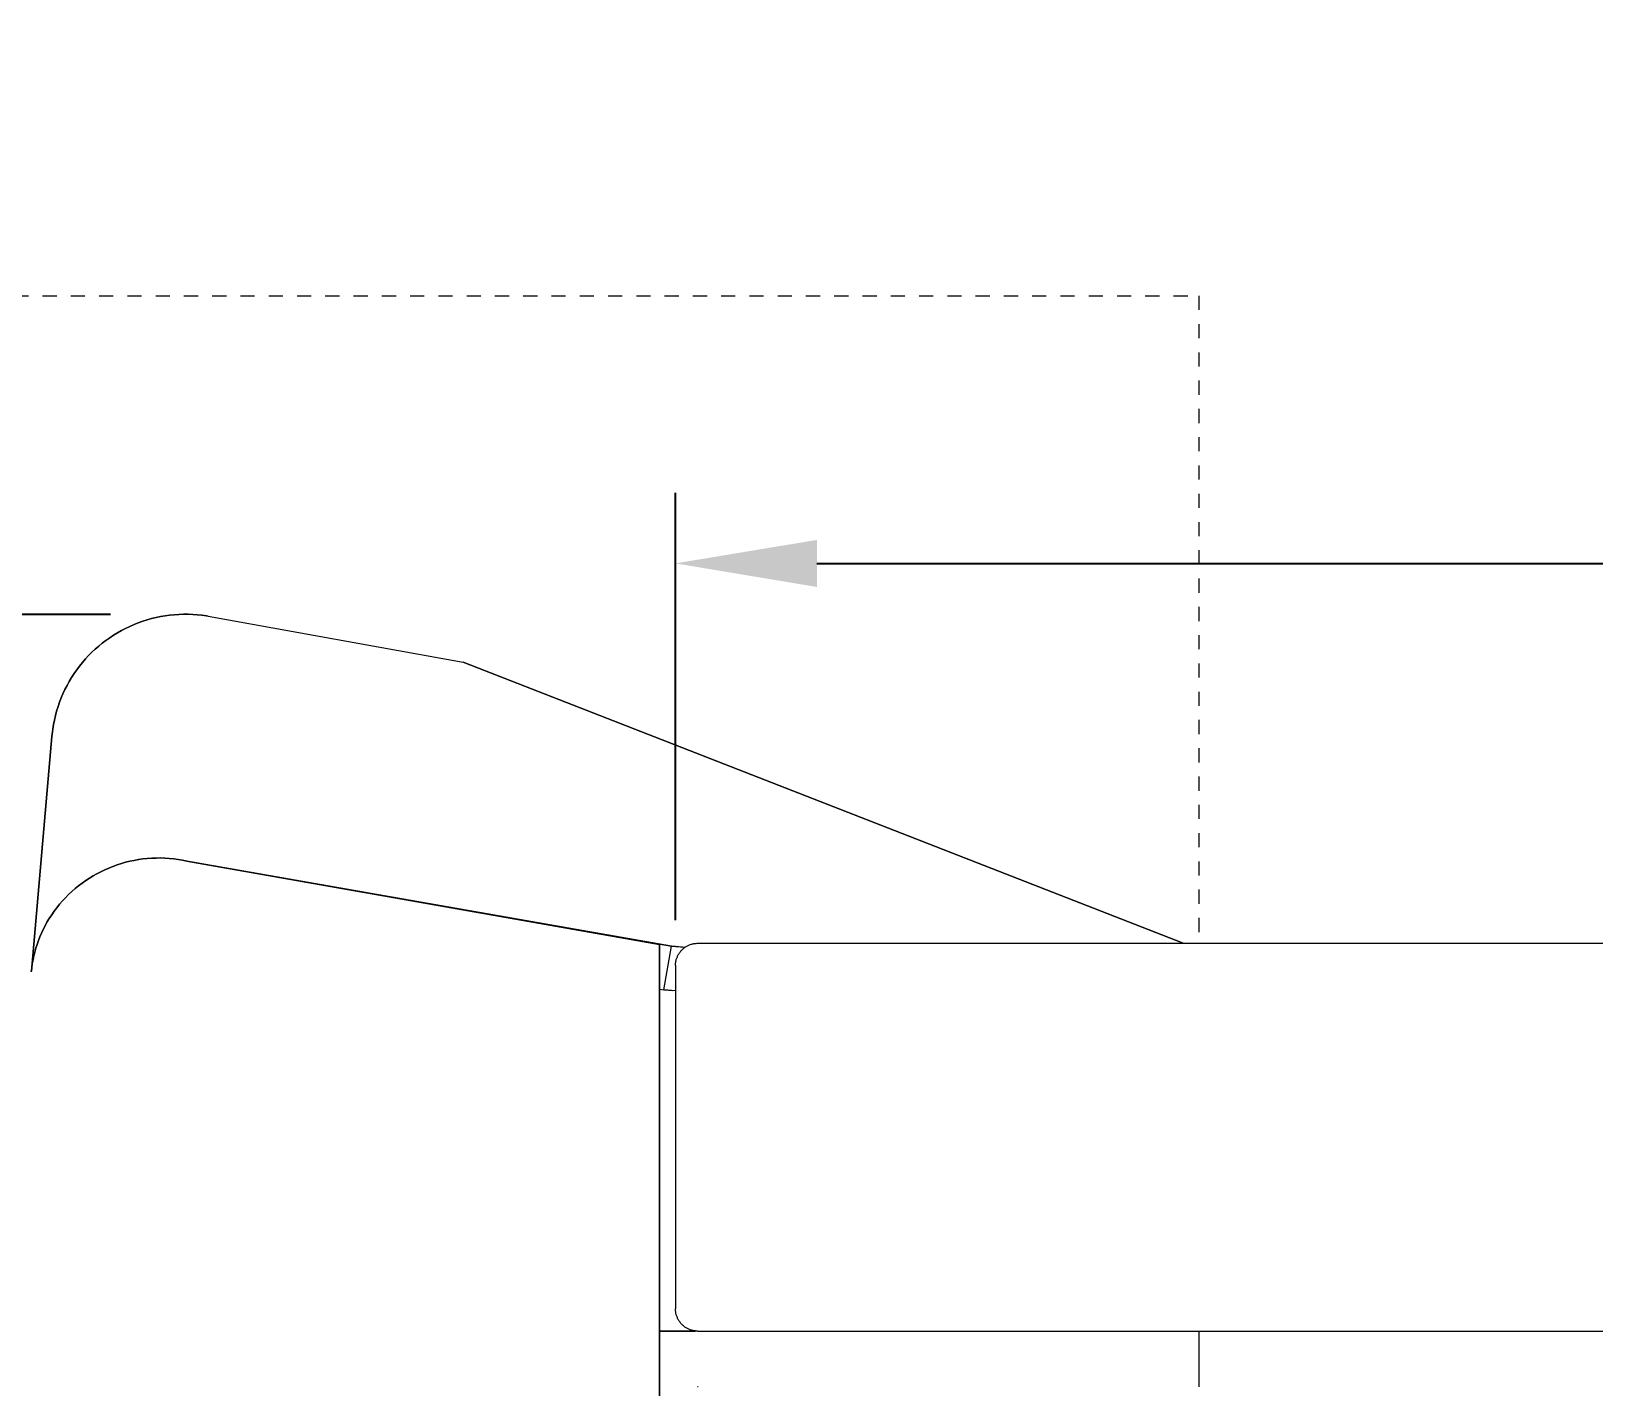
# Model space of a CAD drawing. Header units: inches. Extents: x -2 to 206, y 1 to 129.
# Drawn here: x 13.59 to 24.64, y 70.9 to 80.48 of the extents above; entities that cross this region are included whole.
import ezdxf

# ---------------------------------------------------------------- set-up
doc = ezdxf.new("R2010")
doc.units = ezdxf.units.IN
doc.linetypes.add('HIDDEN', pattern=[1.905, 1.27, -0.635])
for name, color, linetype, lineweight in [('ZANO_R', 7, 'Continuous', 0), ('ZANO_R_przerywana', 250, 'HIDDEN', 0), ('ZANO_W', 1, 'Continuous', 0)]:
    doc.layers.add(name, color=color, linetype=linetype, lineweight=lineweight)
doc.styles.get("Standard").update_dxf_attribs({"font": 'arial.ttf'})
doc.dimstyles.new('amerykanie', dxfattribs={"dimtxt": 50, "dimasz": 50, "dimexe": 0.5, "dimexo": 0.5, "dimgap": 1, "dimtad": 1, "dimdec": 0, "dimzin": 0, "dimlunit": 5, "dimtxsty": 'Standard', "dimcen": 0.09, "dimclrd": 1, "dimclre": 1, "dimclrt": 1, "dimazin": 0, "dimtfac": 1, "dimtdec": 0, "dimtmove": 0, "dimatfit": 3, "dimfxl": 1, "dimtzin": 0, "dimarcsym": 1})

# ---------------------------------------------------------------- blocks, each defined once
blk = doc.blocks.new('*D383')
at = {"layer": 'ZANO_W', "color": 1, "lineweight": -2}
for p, q in [((14.152, 76.36), (1.556, 76.36)), ((2.056, 75.36), (2.056, 50.255)), ((14.201, 49.255), (1.556, 49.255))]:
    blk.add_line(p, q, dxfattribs=at)
at = {"layer": 'ZANO_W', "color": 1}
for points in [[(2.222, 75.36), (1.889, 75.36), (2.056, 76.36)], [(1.889, 50.255), (2.222, 50.255), (2.056, 49.255)]]:
    blk.add_solid(points, dxfattribs=at)
at = {"layer": 'ZANO_W', "color": 1, "insert": (0.715, 62.808), "char_height": 1.625, "attachment_point": 5, "rotation": 90}
blk.add_mtext('27 1/8', dxfattribs=at)
blk = doc.blocks.new('*D388')
at = {"layer": 'ZANO_W', "color": 1, "lineweight": -2}
for p, q in [((18.149, 74.198), (18.149, 77.221)), ((116.513, 74.377), (116.513, 77.221)), ((19.149, 76.721), (115.513, 76.721))]:
    blk.add_line(p, q, dxfattribs=at)
at = {"layer": 'ZANO_W', "color": 1}
for points in [[(19.149, 76.887), (19.149, 76.554), (18.149, 76.721)], [(115.513, 76.554), (115.513, 76.887), (116.513, 76.721)]]:
    blk.add_solid(points, dxfattribs=at)
at = {"layer": 'ZANO_W', "color": 1, "insert": (67.331, 78.061), "char_height": 1.625, "attachment_point": 5}
blk.add_mtext('98 3/8', dxfattribs=at)

msp = doc.modelspace()

# ---------------------------------------------------------------- linework, layer by layer
at = {"layer": 'ZANO_R'}
for p, q in [((14.28901, 76.27539), (14.25955, 76.26132)), ((14.25955, 76.26132), (14.28901, 76.27539)), ((14.25955, 76.26132), (14.28901, 76.27539)), ((14.28901, 76.27539), (14.31895, 76.28843)), ((14.31895, 76.28843), (14.28901, 76.27539)), ((14.28901, 76.27539), (14.31895, 76.28843)), ((14.34932, 76.30043), (14.31895, 76.28843)), ((14.31895, 76.28843), (14.34932, 76.30043)), ((14.31895, 76.28843), (14.34932, 76.30043)), ((14.38008, 76.31138), (14.34932, 76.30043)), ((14.34932, 76.30043), (14.38008, 76.31138)), ((14.34932, 76.30043), (14.38008, 76.31138)), ((14.4112, 76.32127), (14.38008, 76.31138)), ((14.38008, 76.31138), (14.4112, 76.32127)), ((14.38008, 76.31138), (14.4112, 76.32127)), ((14.44264, 76.33008), (14.4112, 76.32127)), ((14.4112, 76.32127), (14.44264, 76.33008)), ((14.4112, 76.32127), (14.44264, 76.33008)), ((14.47437, 76.3378), (14.44264, 76.33008)), ((14.44264, 76.33008), (14.47437, 76.3378)), ((14.44264, 76.33008), (14.47437, 76.3378)), ((14.50634, 76.34443), (14.47437, 76.3378)), ((14.47437, 76.3378), (14.50634, 76.34443)), ((14.47437, 76.3378), (14.50634, 76.34443)), ((14.53853, 76.34995), (14.50634, 76.34443)), ((14.50634, 76.34443), (14.53853, 76.34995)), ((14.50634, 76.34443), (14.53853, 76.34995)), ((14.57088, 76.35436), (14.53853, 76.34995)), ((14.53853, 76.34995), (14.57088, 76.35436)), ((14.53853, 76.34995), (14.57088, 76.35436)), ((14.60337, 76.35766), (14.57088, 76.35436)), ((14.57088, 76.35436), (14.60337, 76.35766)), ((14.57088, 76.35436), (14.60337, 76.35766)), ((14.63595, 76.35984), (14.60337, 76.35766)), ((14.60337, 76.35766), (14.63595, 76.35984)), ((14.60337, 76.35766), (14.63595, 76.35984)), ((14.66858, 76.36089), (14.63595, 76.35984)), ((14.63595, 76.35984), (14.66858, 76.36089)), ((14.63595, 76.35984), (14.66858, 76.36089)), ((14.70124, 76.36083), (14.66858, 76.36089)), ((14.66858, 76.36089), (14.70124, 76.36083)), ((14.66858, 76.36089), (14.70124, 76.36083)), ((14.73387, 76.35963), (14.70124, 76.36083)), ((14.70124, 76.36083), (14.73387, 76.35963)), ((14.70124, 76.36083), (14.73387, 76.35963)), ((14.76644, 76.35732), (14.73387, 76.35963)), ((14.73387, 76.35963), (14.76644, 76.35732)), ((14.73387, 76.35963), (14.76644, 76.35732)), ((14.79891, 76.35389), (14.76644, 76.35732)), ((14.76644, 76.35732), (14.79891, 76.35389)), ((14.76644, 76.35732), (14.79891, 76.35389)), ((14.83125, 76.34934), (14.79891, 76.35389)), ((14.79891, 76.35389), (14.83125, 76.34934)), ((14.79891, 76.35389), (14.83125, 76.34934)), ((14.84332, 76.34736), (14.83125, 76.34934)), ((14.83125, 76.34934), (14.84332, 76.34736)), ((14.83125, 76.34934), (14.84332, 76.34736)), ((14.84332, 76.34736), (16.64825, 76.02346)), ((14.84332, 76.34736), (16.64825, 76.02346)), ((14.84332, 76.34736), (16.64825, 76.02346)), ((14.09443, 76.15649), (14.06917, 76.13581)), ((14.06917, 76.13581), (14.09443, 76.15649)), ((14.06917, 76.13581), (14.09443, 76.15649)), ((14.12039, 76.1763), (14.09443, 76.15649)), ((14.09443, 76.15649), (14.12039, 76.1763)), ((14.09443, 76.15649), (14.12039, 76.1763)), ((14.14702, 76.1952), (14.12039, 76.1763)), ((14.12039, 76.1763), (14.14702, 76.1952)), ((14.12039, 76.1763), (14.14702, 76.1952)), ((14.17428, 76.21317), (14.14702, 76.1952)), ((14.14702, 76.1952), (14.17428, 76.21317)), ((14.14702, 76.1952), (14.17428, 76.21317)), ((14.20214, 76.2302), (14.17428, 76.21317)), ((14.17428, 76.21317), (14.20214, 76.2302)), ((14.17428, 76.21317), (14.20214, 76.2302)), ((14.23058, 76.24625), (14.20214, 76.2302)), ((14.20214, 76.2302), (14.23058, 76.24625)), ((14.20214, 76.2302), (14.23058, 76.24625)), ((14.25955, 76.26132), (14.23058, 76.24625)), ((14.23058, 76.24625), (14.25955, 76.26132)), ((14.23058, 76.24625), (14.25955, 76.26132)), ((13.97566, 76.04475), (13.95431, 76.02004)), ((13.95431, 76.02004), (13.97566, 76.04475)), ((13.95431, 76.02004), (13.97566, 76.04475)), ((13.99785, 76.06871), (13.97566, 76.04475)), ((13.97566, 76.04475), (13.99785, 76.06871)), ((13.97566, 76.04475), (13.99785, 76.06871)), ((14.02084, 76.09189), (13.99785, 76.06871)), ((13.99785, 76.06871), (14.02084, 76.09189)), ((13.99785, 76.06871), (14.02084, 76.09189)), ((14.04463, 76.11426), (14.02084, 76.09189)), ((14.02084, 76.09189), (14.04463, 76.11426)), ((14.02084, 76.09189), (14.04463, 76.11426)), ((14.06917, 76.13581), (14.04463, 76.11426)), ((14.04463, 76.11426), (14.06917, 76.13581)), ((14.04463, 76.11426), (14.06917, 76.13581)), ((13.89553, 75.94173), (13.87777, 75.91432)), ((13.87777, 75.91432), (13.89553, 75.94173)), ((13.87777, 75.91432), (13.89553, 75.94173)), ((13.91422, 75.9685), (13.89553, 75.94173)), ((13.89553, 75.94173), (13.91422, 75.9685)), ((13.89553, 75.94173), (13.91422, 75.9685)), ((13.93382, 75.99462), (13.91422, 75.9685)), ((13.91422, 75.9685), (13.93382, 75.99462)), ((13.91422, 75.9685), (13.93382, 75.99462)), ((13.95431, 76.02004), (13.93382, 75.99462)), ((13.93382, 75.99462), (13.95431, 76.02004)), ((13.93382, 75.99462), (13.95431, 76.02004)), ((21.74111, 74.03409), (16.64825, 76.02346)), ((16.64825, 76.02346), (21.74111, 74.03409)), ((16.64825, 76.02346), (21.58994, 74.09314)), ((13.8303, 75.82868), (13.81647, 75.7991)), ((13.81647, 75.7991), (13.8303, 75.82868)), ((13.81647, 75.7991), (13.8303, 75.82868)), ((13.84514, 75.85777), (13.8303, 75.82868)), ((13.8303, 75.82868), (13.84514, 75.85777)), ((13.8303, 75.82868), (13.84514, 75.85777)), ((13.86097, 75.88633), (13.84514, 75.85777)), ((13.84514, 75.85777), (13.86097, 75.88633)), ((13.84514, 75.85777), (13.86097, 75.88633)), ((13.87777, 75.91432), (13.86097, 75.88633)), ((13.86097, 75.88633), (13.87777, 75.91432)), ((13.86097, 75.88633), (13.87777, 75.91432)), ((13.7919, 75.7386), (13.78119, 75.70776)), ((13.78119, 75.70776), (13.7919, 75.7386)), ((13.78119, 75.70776), (13.7919, 75.7386)), ((13.80366, 75.76907), (13.7919, 75.7386)), ((13.7919, 75.7386), (13.80366, 75.76907)), ((13.7919, 75.7386), (13.80366, 75.76907)), ((13.81647, 75.7991), (13.80366, 75.76907)), ((13.80366, 75.76907), (13.81647, 75.7991)), ((13.80366, 75.76907), (13.81647, 75.7991)), ((13.75551, 75.61326), (13.74914, 75.58124)), ((13.74914, 75.58124), (13.75551, 75.61326)), ((13.74914, 75.58124), (13.75551, 75.61326)), ((13.76298, 75.64505), (13.75551, 75.61326)), ((13.75551, 75.61326), (13.76298, 75.64505)), ((13.75551, 75.61326), (13.76298, 75.64505)), ((13.77155, 75.67656), (13.76298, 75.64505)), ((13.76298, 75.64505), (13.77155, 75.67656)), ((13.76298, 75.64505), (13.77155, 75.67656)), ((13.78119, 75.70776), (13.77155, 75.67656)), ((13.77155, 75.67656), (13.78119, 75.70776)), ((13.77155, 75.67656), (13.78119, 75.70776)), ((13.73781, 75.49635), (13.59265, 73.83714)), ((13.59265, 73.83714), (13.73781, 75.49635)), ((13.59265, 73.83714), (13.73781, 75.49635)), ((13.73781, 75.49635), (13.74914, 75.58124)), ((13.74914, 75.58124), (13.73781, 75.49635)), ((13.74914, 75.58124), (13.73781, 75.49635)), ((14.2292, 74.59813), (14.25922, 74.60665)), ((14.25922, 74.60665), (14.2292, 74.59813)), ((14.25922, 74.60665), (14.2292, 74.59813)), ((14.25922, 74.60665), (14.2895, 74.61415)), ((14.2895, 74.61415), (14.25922, 74.60665)), ((14.2895, 74.61415), (14.25922, 74.60665)), ((14.2895, 74.61415), (14.32003, 74.62062)), ((14.32003, 74.62062), (14.2895, 74.61415)), ((14.32003, 74.62062), (14.2895, 74.61415)), ((14.32003, 74.62062), (14.35076, 74.62604)), ((14.35076, 74.62604), (14.32003, 74.62062)), ((14.35076, 74.62604), (14.32003, 74.62062)), ((14.35076, 74.62604), (14.38165, 74.63041)), ((14.38165, 74.63041), (14.35076, 74.62604)), ((14.38165, 74.63041), (14.35076, 74.62604)), ((14.38165, 74.63041), (14.41268, 74.63372)), ((14.41268, 74.63372), (14.38165, 74.63041)), ((14.41268, 74.63372), (14.38165, 74.63041)), ((14.41268, 74.63372), (14.4438, 74.63597)), ((14.4438, 74.63597), (14.41268, 74.63372)), ((14.4438, 74.63597), (14.41268, 74.63372)), ((14.4438, 74.63597), (14.47497, 74.63717)), ((14.47497, 74.63717), (14.4438, 74.63597)), ((14.47497, 74.63717), (14.4438, 74.63597)), ((14.47497, 74.63717), (14.50618, 74.6373)), ((14.50618, 74.6373), (14.47497, 74.63717)), ((14.50618, 74.6373), (14.47497, 74.63717)), ((14.50618, 74.6373), (14.53736, 74.63636)), ((14.53736, 74.63636), (14.50618, 74.6373)), ((14.53736, 74.63636), (14.50618, 74.6373)), ((14.53736, 74.63636), (14.5685, 74.63436)), ((14.5685, 74.63436), (14.53736, 74.63636)), ((14.5685, 74.63436), (14.53736, 74.63636)), ((14.5685, 74.63436), (14.59955, 74.63131)), ((14.59955, 74.63131), (14.5685, 74.63436)), ((14.59955, 74.63131), (14.5685, 74.63436)), ((14.59955, 74.63131), (14.63048, 74.62719)), ((14.63048, 74.62719), (14.59955, 74.63131)), ((14.63048, 74.62719), (14.59955, 74.63131)), ((14.63048, 74.62719), (14.66125, 74.62203)), ((14.66125, 74.62203), (14.63048, 74.62719)), ((14.66125, 74.62203), (14.63048, 74.62719)), ((14.66125, 74.62203), (14.69183, 74.61582)), ((14.69183, 74.61582), (14.66125, 74.62203)), ((14.69183, 74.61582), (14.66125, 74.62203)), ((14.6918, 74.61543), (18.03489, 74.02446)), ((14.6918, 74.61543), (18.03489, 74.02446)), ((14.6918, 74.61543), (18.03489, 74.02446)), ((18.12028, 74.01281), (14.69183, 74.61582)), ((18.12028, 74.01281), (14.69183, 74.61582)), ((14.69183, 74.61582), (18.12028, 74.01281)), ((13.97699, 74.47714), (14.00303, 74.49433)), ((14.00303, 74.49433), (13.97699, 74.47714)), ((14.00303, 74.49433), (13.97699, 74.47714)), ((14.00303, 74.49433), (14.02964, 74.51063)), ((14.02964, 74.51063), (14.00303, 74.49433)), ((14.02964, 74.51063), (14.00303, 74.49433)), ((14.02964, 74.51063), (14.05678, 74.52601)), ((14.05678, 74.52601), (14.02964, 74.51063)), ((14.05678, 74.52601), (14.02964, 74.51063)), ((14.05678, 74.52601), (14.08444, 74.54046)), ((14.08444, 74.54046), (14.05678, 74.52601)), ((14.08444, 74.54046), (14.05678, 74.52601)), ((14.08444, 74.54046), (14.11257, 74.55395)), ((14.11257, 74.55395), (14.08444, 74.54046)), ((14.11257, 74.55395), (14.08444, 74.54046)), ((14.11257, 74.55395), (14.14115, 74.56648)), ((14.14115, 74.56648), (14.11257, 74.55395)), ((14.14115, 74.56648), (14.11257, 74.55395)), ((14.14115, 74.56648), (14.17013, 74.57803)), ((14.17013, 74.57803), (14.14115, 74.56648)), ((14.17013, 74.57803), (14.14115, 74.56648)), ((14.17013, 74.57803), (14.1995, 74.58858)), ((14.1995, 74.58858), (14.17013, 74.57803)), ((14.1995, 74.58858), (14.17013, 74.57803)), ((14.1995, 74.58858), (14.2292, 74.59813)), ((14.2292, 74.59813), (14.1995, 74.58858)), ((14.2292, 74.59813), (14.1995, 74.58858)), ((13.8564, 74.37845), (13.87915, 74.39981)), ((13.87915, 74.39981), (13.8564, 74.37845)), ((13.87915, 74.39981), (13.8564, 74.37845)), ((13.87915, 74.39981), (13.9026, 74.42038)), ((13.9026, 74.42038), (13.87915, 74.39981)), ((13.9026, 74.42038), (13.87915, 74.39981)), ((13.9026, 74.42038), (13.92675, 74.44014)), ((13.92675, 74.44014), (13.9026, 74.42038)), ((13.92675, 74.44014), (13.9026, 74.42038)), ((13.92675, 74.44014), (13.95156, 74.45907)), ((13.95156, 74.45907), (13.92675, 74.44014)), ((13.95156, 74.45907), (13.92675, 74.44014)), ((13.95156, 74.45907), (13.97699, 74.47714)), ((13.97699, 74.47714), (13.95156, 74.45907)), ((13.97699, 74.47714), (13.95156, 74.45907)), ((13.7543, 74.26073), (13.77309, 74.28564)), ((13.77309, 74.28564), (13.7543, 74.26073)), ((13.77309, 74.28564), (13.7543, 74.26073)), ((13.77309, 74.28564), (13.79272, 74.30989)), ((13.79272, 74.30989), (13.77309, 74.28564)), ((13.79272, 74.30989), (13.77309, 74.28564)), ((13.79272, 74.30989), (13.81317, 74.33346)), ((13.81317, 74.33346), (13.79272, 74.30989)), ((13.81317, 74.33346), (13.79272, 74.30989)), ((13.81317, 74.33346), (13.8344, 74.35632)), ((13.8344, 74.35632), (13.81317, 74.33346)), ((13.8344, 74.35632), (13.81317, 74.33346)), ((13.8344, 74.35632), (13.8564, 74.37845)), ((13.8564, 74.37845), (13.8344, 74.35632)), ((13.8564, 74.37845), (13.8344, 74.35632)), ((13.68948, 74.15738), (13.70317, 74.18236)), ((13.70317, 74.18236), (13.68948, 74.15738)), ((13.70317, 74.18236), (13.68948, 74.15738)), ((13.70317, 74.18236), (13.71932, 74.20906)), ((13.71932, 74.20906), (13.70317, 74.18236)), ((13.71932, 74.20906), (13.70317, 74.18236)), ((13.71932, 74.20906), (13.73637, 74.23519)), ((13.73637, 74.23519), (13.71932, 74.20906)), ((13.73637, 74.23519), (13.71932, 74.20906)), ((13.73637, 74.23519), (13.7543, 74.26073)), ((13.7543, 74.26073), (13.73637, 74.23519)), ((13.7543, 74.26073), (13.73637, 74.23519)), ((13.63354, 74.02651), (13.64302, 74.05338)), ((13.64302, 74.05338), (13.63354, 74.02651)), ((13.64302, 74.05338), (13.63354, 74.02651)), ((13.64302, 74.05338), (13.65336, 74.07993)), ((13.65336, 74.07993), (13.64302, 74.05338)), ((13.65336, 74.07993), (13.64302, 74.05338)), ((13.65336, 74.07993), (13.66456, 74.10613)), ((13.66456, 74.10613), (13.65336, 74.07993)), ((13.66456, 74.10613), (13.65336, 74.07993)), ((13.66456, 74.10613), (13.6766, 74.13196)), ((13.6766, 74.13196), (13.66456, 74.10613)), ((13.6766, 74.13196), (13.66456, 74.10613)), ((13.6766, 74.13196), (13.68948, 74.15738)), ((13.68948, 74.15738), (13.6766, 74.13196)), ((13.68948, 74.15738), (13.6766, 74.13196)), ((13.60449, 73.91637), (13.61041, 73.94424)), ((13.61041, 73.94424), (13.60449, 73.91637)), ((13.61041, 73.94424), (13.60449, 73.91637)), ((13.61041, 73.94424), (13.61723, 73.97191)), ((13.61723, 73.97191), (13.61041, 73.94424)), ((13.61723, 73.97191), (13.61041, 73.94424)), ((13.61723, 73.97191), (13.62494, 73.99934)), ((13.62494, 73.99934), (13.61723, 73.97191)), ((13.62494, 73.99934), (13.61723, 73.97191)), ((13.62494, 73.99934), (13.63354, 74.02651)), ((13.63354, 74.02651), (13.62494, 73.99934)), ((13.63354, 74.02651), (13.62494, 73.99934)), ((18.03489, 74.02446), (18.03489, 62.8287)), ((18.03489, 62.82761), (18.03489, 74.02446)), ((18.03489, 65.29493), (18.03489, 74.02446)), ((18.06573, 73.70422), (18.12028, 74.01281)), ((18.12028, 74.01281), (18.21629, 74.00566)), ((18.19896, 74.00695), (18.12028, 74.01281)), ((18.14889, 74.01068), (18.12028, 74.01281)), ((18.16212, 73.93936), (18.16435, 73.94426)), ((18.16435, 73.94426), (18.16674, 73.94907)), ((18.16674, 73.94907), (18.1693, 73.9538)), ((18.1693, 73.9538), (18.17201, 73.95845)), ((18.17201, 73.95845), (18.17488, 73.96299)), ((18.17488, 73.96299), (18.17791, 73.96744)), ((18.17791, 73.96744), (18.18108, 73.97177)), ((18.18108, 73.97177), (18.1844, 73.976)), ((18.1844, 73.976), (18.18787, 73.98012)), ((18.18787, 73.98012), (18.19147, 73.98411)), ((18.19147, 73.98411), (18.19521, 73.98797)), ((18.19521, 73.98797), (18.19907, 73.99171)), ((18.19907, 73.99171), (18.20307, 73.99531)), ((18.20307, 73.99531), (18.20718, 73.99878)), ((18.20718, 73.99878), (18.21141, 74.0021)), ((18.21141, 74.0021), (18.21575, 74.00527)), ((18.21575, 74.00527), (18.22019, 74.0083)), ((18.22019, 74.0083), (18.22474, 74.01117)), ((18.22474, 74.01117), (18.22938, 74.01388)), ((18.22938, 74.01388), (18.23411, 74.01644)), ((18.23411, 74.01644), (18.23892, 74.01883)), ((18.23892, 74.01883), (18.24382, 74.02106)), ((18.24382, 74.02106), (18.24879, 74.02311)), ((18.24879, 74.02311), (18.25382, 74.025)), ((18.25382, 74.025), (18.25892, 74.02672)), ((18.25892, 74.02672), (18.26407, 74.02825)), ((18.26407, 74.02825), (18.26927, 74.02962)), ((18.26927, 74.02962), (18.27452, 74.0308)), ((18.27452, 74.0308), (18.2798, 74.0318)), ((18.2798, 74.0318), (18.28511, 74.03263)), ((18.28511, 74.03263), (18.29045, 74.03327)), ((18.29045, 74.03327), (18.29581, 74.03373)), ((18.29581, 74.03373), (18.30118, 74.034)), ((18.30118, 74.034), (18.30655, 74.03409)), ((18.30655, 74.03409), (116.35539, 74.03409)), ((13.59221, 73.83181), (13.59539, 73.86012)), ((13.59539, 73.86012), (13.59221, 73.8318)), ((13.59539, 73.86012), (13.59221, 73.8318)), ((13.59539, 73.86012), (13.59948, 73.88832)), ((13.59948, 73.88832), (13.59539, 73.86012)), ((13.59948, 73.88832), (13.59539, 73.86012)), ((13.59948, 73.88832), (13.60449, 73.91637)), ((13.60449, 73.91637), (13.59948, 73.88832)), ((13.60449, 73.91637), (13.59948, 73.88832)), ((18.14909, 73.87663), (18.14918, 73.882)), ((18.14909, 73.87663), (18.14909, 71.4488)), ((18.14918, 73.882), (18.14945, 73.88737)), ((18.14945, 73.88737), (18.14991, 73.89273)), ((18.14991, 73.89273), (18.15055, 73.89807)), ((18.15055, 73.89807), (18.15138, 73.90338)), ((18.15138, 73.90338), (18.15238, 73.90867)), ((18.15238, 73.90867), (18.15356, 73.91391)), ((18.15356, 73.91391), (18.15493, 73.91911)), ((18.15493, 73.91911), (18.15647, 73.92426)), ((18.15647, 73.92426), (18.15818, 73.92936)), ((18.15818, 73.92936), (18.16007, 73.9344)), ((18.16007, 73.9344), (18.16212, 73.93936)), ((18.03489, 73.70964), (18.06573, 73.70422)), ((18.03489, 73.70964), (18.06573, 73.70422)), ((18.03489, 73.70964), (18.06573, 73.70422)), ((18.14909, 73.69801), (18.06573, 73.70422)), ((18.06573, 73.70422), (18.12988, 73.69944)), ((18.06573, 73.70422), (18.12988, 73.69944)), ((18.14918, 71.44343), (18.14909, 71.4488)), ((18.14945, 71.43806), (18.14918, 71.44343)), ((18.14991, 71.4327), (18.14945, 71.43806)), ((18.15055, 71.42736), (18.14991, 71.4327)), ((18.15138, 71.42205), (18.15055, 71.42736)), ((18.15238, 71.41677), (18.15138, 71.42205)), ((18.15356, 71.41152), (18.15238, 71.41677)), ((18.15493, 71.40632), (18.15356, 71.41152)), ((18.15647, 71.40117), (18.15493, 71.40632)), ((18.15818, 71.39607), (18.15647, 71.40117)), ((18.30655, 71.29134), (18.03489, 71.29134)), ((18.03489, 71.29134), (18.28734, 71.29134)), ((18.16007, 71.39104), (18.15818, 71.39607)), ((18.16212, 71.38607), (18.16007, 71.39104)), ((18.16435, 71.38118), (18.16212, 71.38607)), ((18.16674, 71.37636), (18.16435, 71.38118)), ((18.1693, 71.37163), (18.16674, 71.37636)), ((18.17201, 71.36699), (18.1693, 71.37163)), ((18.17488, 71.36244), (18.17201, 71.36699)), ((18.17791, 71.358), (18.17488, 71.36244)), ((18.18108, 71.35366), (18.17791, 71.358)), ((18.1844, 71.34943), (18.18108, 71.35366)), ((18.18787, 71.34532), (18.1844, 71.34943)), ((18.19147, 71.34133), (18.18787, 71.34532)), ((18.19521, 71.33746), (18.19147, 71.34133)), ((18.19907, 71.33372), (18.19521, 71.33746)), ((18.20307, 71.33012), (18.19907, 71.33372)), ((18.20718, 71.32666), (18.20307, 71.33012)), ((18.21141, 71.32334), (18.20718, 71.32666)), ((18.21575, 71.32016), (18.21141, 71.32334)), ((18.22019, 71.31714), (18.21575, 71.32016)), ((18.22474, 71.31426), (18.22019, 71.31714)), ((18.22938, 71.31155), (18.22474, 71.31426)), ((18.23411, 71.30899), (18.22938, 71.31155)), ((18.23892, 71.3066), (18.23411, 71.30899)), ((18.24382, 71.30438), (18.23892, 71.3066)), ((18.24879, 71.30232), (18.24382, 71.30438)), ((18.25382, 71.30043), (18.24879, 71.30232)), ((18.25892, 71.29872), (18.25382, 71.30043)), ((18.26407, 71.29718), (18.25892, 71.29872)), ((18.26927, 71.29582), (18.26407, 71.29718)), ((18.27452, 71.29463), (18.26927, 71.29582)), ((18.2798, 71.29363), (18.27452, 71.29463)), ((18.28511, 71.29281), (18.2798, 71.29363)), ((18.29045, 71.29217), (18.28511, 71.29281)), ((18.29581, 71.29171), (18.29045, 71.29217)), ((18.30118, 71.29143), (18.29581, 71.29171)), ((18.30655, 71.29134), (18.30118, 71.29143)), ((18.30655, 71.29134), (28.4449, 71.29134)), ((21.85028, 71.29134), (21.85028, 70.89768)), ((18.31046, 70.89768), (18.30508, 70.89759))]:
    msp.add_line(p, q, dxfattribs=at)
at = {"layer": 'ZANO_R_przerywana', "ltscale": 0.05}
for p, q in [((8.07211, 78.61345), (21.85028, 78.61345)), ((21.85028, 78.61345), (21.85028, 74.09314))]:
    msp.add_line(p, q, dxfattribs=at)

# ---------------------------------------------------------------- dimensions: what is measured, and where the dimension line sits
at = {"layer": 'ZANO_W'}
dim = msp.add_linear_dim(base=(116.51285, 76.72051), p1=(18.14909, 73.69801), p2=(116.51285, 73.87663), dimstyle='amerykanie', override={"dimtxt": 1.625, "dimasz": 1, "dimgap": 0.5, "dimdec": 4, "dimaunit": 1, "dimadec": 1, "dimtdec": 4, "dimtmove": 1, "dimfrac": 2}, dxfattribs=at)
dim.commit()
dim.dimension.update_dxf_attribs({"geometry": '*D388', "text_midpoint": (67.33097, 78.06127)})
dim = msp.add_linear_dim(base=(2.055617, 49.255025), p1=(14.652266, 76.360366), p2=(14.701237, 49.255025), angle=90, dimstyle='amerykanie', override={"dimtxt": 1.625, "dimasz": 1, "dimgap": 0.5, "dimdec": 4, "dimaunit": 1, "dimadec": 1, "dimtdec": 4, "dimtmove": 1, "dimfrac": 2}, dxfattribs=at)
dim.commit()
dim.dimension.update_dxf_attribs({"geometry": '*D383', "text_midpoint": (0.715405, 62.807695)})

doc.saveas('drawing.dxf')
